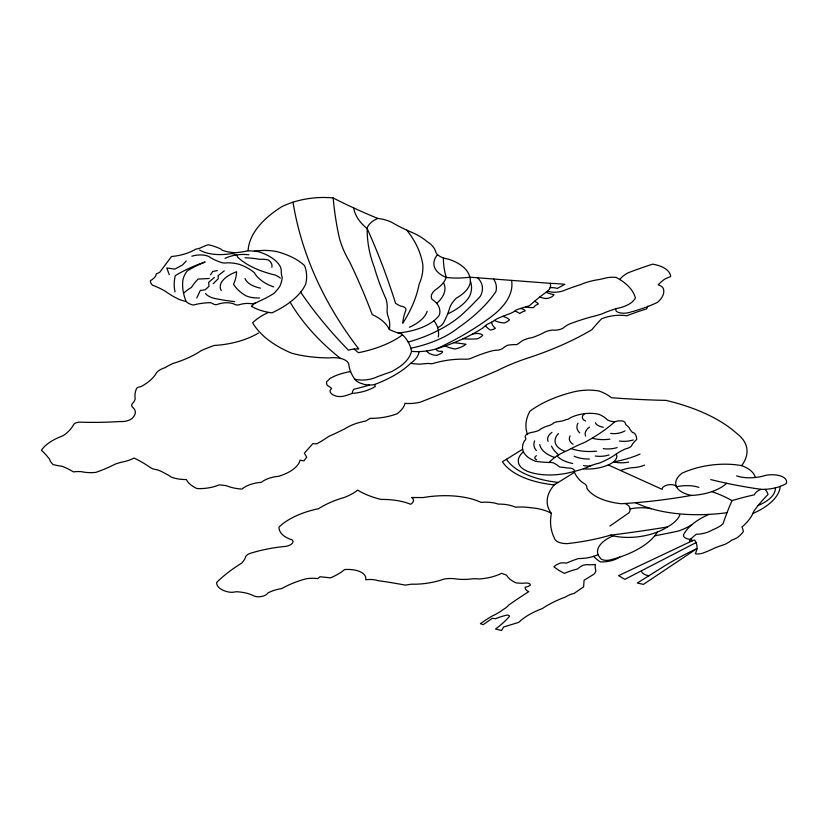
<?xml version="1.0" encoding="UTF-8"?>
<svg xmlns="http://www.w3.org/2000/svg" width="828" height="828" viewBox="0 0 828 828"><rect width="100%" height="100%" fill="white"/><g stroke="black" fill="none" stroke-linecap="round" stroke-linejoin="round"><path stroke-width="1.24" d="M647.858 306.132L646.606 308.916A161.098 77.863 -7.5 0 0 626.744 315.789A25.037 12.099 -7.5 0 0 601.511 318.842A319.784 154.546 -7.5 0 0 591.896 329.689A220.797 106.708 -7.5 0 1 529.63 357.448A138.007 66.695 -7.5 0 0 497.307 370.633A1800.082 869.949 -7.5 0 1 420.386 402.149A23.733 11.468 -7.5 0 1 405.016 403.35A40.965 19.8 -7.5 0 1 397.119 413.731A37.498 18.123 -7.5 0 1 370.095 418.357L365.748 421.048A36.411 17.595 -7.5 0 0 344.862 428.78A241.279 116.603 -7.5 0 1 328.716 436.418A116.034 56.076 -7.5 0 1 316.824 443.798L312.777 443.694L304.352 453.216L306.743 457.211L303.876 460.896L300.036 460.182A35.169 16.995 -7.5 0 1 278.715 476.286A20.648 9.977 -7.5 0 0 268.872 478.346A21.166 10.226 -7.5 0 0 261.286 482.341A21.052 10.174 -7.5 0 0 241.993 489.069A36.463 17.626 -7.5 0 1 226.831 485.85A34.238 16.55 -7.5 0 0 219.172 484.887A26.01 12.565 -7.5 0 1 196.836 488.51A49.142 23.743 -7.5 0 1 186.31 479.547A28.514 13.776 -7.5 0 1 170.941 476.928A51.181 24.736 -7.5 0 0 165.269 473.544A58.126 28.09 -7.5 0 0 157.196 469.735A13.745 6.645 -7.5 0 1 150.913 467.923A195.211 94.34 -7.5 0 0 134.167 458.07A26.962 13.031 -7.5 0 1 122.492 462.014A27.117 13.103 -7.5 0 0 114.823 464.301A96.7 46.73 -7.5 0 1 95.8 472.395A26.33 12.72 -7.5 0 1 81.372 471.66A20.172 9.75 -7.5 0 0 73.371 471.888A95.158 45.985 -7.5 0 0 62.131 466.278A57.784 27.924 -7.5 0 1 53.189 464.611A41.69 20.151 -7.5 0 1 50.073 460.772A18.972 9.17 -7.5 0 0 48.231 457.584A141.588 68.424 -7.5 0 0 41.4 450.266A45.85 22.159 -7.5 0 1 59.688 437.06A13.683 6.614 -7.5 0 0 65.07 434.338A56.2 27.158 -7.5 0 0 73.702 424.443A5.434 2.629 -7.5 0 1 79.726 422.145A205.737 99.432 -7.5 0 0 119.967 421.504A10.102 4.885 -7.5 0 0 131.714 418.74A23.256 11.24 -7.5 0 0 133.298 407.862A9.812 4.74 -7.5 0 1 132.221 403.785A27.086 13.093 -7.5 0 0 135.202 398.837A70.121 33.886 -7.5 0 1 136.423 388.798A4.109 1.987 -7.5 0 1 140.812 386.686A51.916 25.088 -7.5 0 0 156.399 372.89A16.757 8.094 -7.5 0 1 165.321 367.56A41.71 20.162 -7.5 0 1 173.166 363.399A73.185 35.366 -7.5 0 0 201.235 350.606A111.677 53.965 -7.5 0 1 214.193 345.452A54.814 26.496 -7.5 0 0 258.46 333.042M196.774 297.956L200.324 290.442L205.147 289.79L208.956 286.364L208.697 282.276L214.328 277.504M210.55 274.751L212.682 271.522L217.278 270.58M186.207 260.986L182.646 264.898L174.874 269.09L166.759 267.961L169.295 274.668M213.231 283.704L218.209 278.705L218.219 275.517L224.274 270.901M609.967 526.008L629.032 512.749A20.089 9.708 -7.5 0 0 625.099 503.486M522.654 449.221L502.441 461.765A92.777 44.836 -7.5 0 0 554.18 484.918L573.825 472.726M696.058 542.599L624.85 579.362L618.599 575.636L692.653 540.622M209.308 278.498L198.13 279.067A92.312 44.608 -7.5 0 0 191.465 287.451A52.713 25.471 -7.5 0 0 183.537 293.205M550.175 287.595A16.043 7.752 -7.5 0 1 557.347 288.423L564.862 284.294A138.297 66.84 -7.5 0 0 550.134 283.331L469.776 277.194A48.521 23.453 -7.5 0 1 446.22 277.432A46.741 22.594 -7.5 0 1 435.331 289.872A22.956 11.095 -7.5 0 0 432.04 299.363A49.131 23.743 -7.5 0 1 439.378 315.033A42.228 20.41 -7.5 0 1 398.061 332.928M608.269 464.932L662.141 489.338A7.348 3.55 -7.5 0 1 668.486 484.794A7.348 3.55 -7.5 0 1 676.621 486.978M354.208 349.054L358.431 352.697A73.671 35.604 -7.5 0 0 402.594 334.791M419.134 351.6A40.562 19.603 -7.5 0 1 410.667 363.347A95.158 45.985 -7.5 0 1 374.711 384.451L375.312 386.479A29.311 14.169 -7.5 0 1 352.324 393.393A82.531 39.889 -7.5 0 1 346.094 395.505A9.315 4.502 -7.5 0 1 335.112 395.763A15.277 7.38 -7.5 0 1 330.01 390.619A23.536 11.375 -7.5 0 1 331.635 388.498A40.748 19.696 -7.5 0 0 327.391 385.455A18.288 8.839 -7.5 0 1 326.739 381.46A14.811 7.152 -7.5 0 0 329.596 378.727A35.407 17.119 -7.5 0 1 350.586 371.575M268.148 312.539A56.511 27.314 -7.5 0 0 252.623 322.754A167.225 80.813 -7.5 0 0 291.466 353.121A93.636 45.25 -7.5 0 0 329.213 357.903A19.468 9.408 -7.5 0 1 348.733 363.937A120.174 58.084 -7.5 0 0 354.891 379.234A19.365 9.356 -7.5 0 0 368.822 379.472A20.524 9.926 -7.5 0 0 377.257 376.792A296.207 143.151 -7.5 0 1 391.282 371.762A77.19 37.301 -7.5 0 0 401.404 365.479A58.695 28.359 -7.5 0 0 411.526 351.362A109.13 52.744 -7.5 0 0 401.715 333.932A63.456 30.667 -7.5 0 1 389.315 329.472A95.437 46.12 -7.5 0 0 388.249 316.969A79.995 38.657 -7.5 0 1 387.1 309.879A117.628 56.853 -7.5 0 0 386.076 299.167A951.921 460.047 -7.5 0 1 374.163 266.833A440.248 212.765 -7.5 0 1 367.177 228.59A114.285 55.238 -7.5 0 1 353.68 207.931M389.315 329.472A75.483 36.484 -7.5 0 0 372.217 314.578A2497.672 1207.079 -7.5 0 0 349.426 261.42A356.733 172.4 -7.5 0 1 339.045 236.642A1355.591 655.134 -7.5 0 1 333.166 197.975A50.653 24.478 -7.5 0 0 281.748 206.721A126.974 61.365 -7.5 0 0 248.121 250.78A51.874 25.068 -7.5 0 1 235.835 252.685A30.543 14.759 -7.5 0 1 222.08 250.18A11.716 5.661 -7.5 0 0 218.623 248.079A47.62 23.018 -7.5 0 0 208.252 244.746A39.413 19.054 -7.5 0 0 200.21 248.048A12.296 5.941 -7.5 0 1 195.625 249.187A31.971 15.453 -7.5 0 1 171.541 256.494L159.628 272.391A21.207 10.246 -7.5 0 1 156.337 273.799A18.992 9.18 -7.5 0 1 150.417 280.661A20.483 9.895 -7.5 0 0 152.611 285.246A104.038 50.28 -7.5 0 1 165.91 291.632A130.369 63 -7.5 0 0 178.879 299.301A52.795 25.513 -7.5 0 0 186.207 301.547A20.483 9.895 -7.5 0 0 193.193 305.066A34.859 16.839 -7.5 0 1 210.395 302.665A22.491 10.867 -7.5 0 1 214.317 304.476A5.517 2.67 -7.5 0 0 216.864 304.601A13.683 6.614 -7.5 0 1 235.276 304.642A3.829 1.853 -7.5 0 0 238.981 304.828A13.61 6.572 -7.5 0 1 251.722 303.772A7.794 3.767 -7.5 0 0 258.15 301.692A85.864 41.503 -7.5 0 0 274.13 293.257A105.404 50.943 -7.5 0 0 279.823 286.322A104.421 50.467 -7.5 0 0 282.234 277.39A64.688 31.257 -7.5 0 1 281.251 271.843A42.611 20.596 -7.5 0 0 279.108 264.681A68.631 33.172 -7.5 0 0 258.833 251.784A42.145 20.369 -7.5 0 0 248.121 250.78M443.446 282.596A53.437 25.823 -7.5 0 1 436.666 303.369M340.422 358.389A579.403 280.009 -7.5 0 1 290.121 302.137M437.639 327.64A16.539 7.99 -7.5 0 0 444.036 321.719A229.149 110.745 -7.5 0 0 449.563 308.347A57.649 27.862 -7.5 0 1 456.352 298.111A44.95 21.725 -7.5 0 0 469.776 277.194A63.746 30.812 -7.5 0 0 448.434 259.143A24.83 11.996 -7.5 0 1 435.89 252.436A52.692 25.471 -7.5 0 0 427.134 241.652A98.563 47.631 -7.5 0 0 410.936 231.995A241.828 116.872 -7.5 0 1 391.861 222.401A39.371 19.034 -7.5 0 0 377.754 218.406A771.116 372.662 -7.5 0 1 333.166 197.975M433.903 320.757A81.444 39.361 -7.5 0 1 438.281 336.996M470.387 281.158A77.139 37.281 -7.5 0 1 469.962 295.337A60.454 29.218 -7.5 0 1 447.637 313.926M443.363 257.922A300.947 145.438 -7.5 0 0 446.22 277.432A44.805 21.652 -7.5 0 1 437.515 254.6M377.754 218.406A25.782 12.461 -7.5 0 0 367.177 228.59A2672.256 1291.452 -7.5 0 1 395.525 303.234A44.878 21.683 -7.5 0 0 400.649 306.081A9.015 4.357 -7.5 0 1 405.865 310.293A152.828 73.858 -7.5 0 0 402.781 323.21A339.604 164.13 -7.5 0 0 419.082 284.346A153.604 74.241 -7.5 0 0 422.777 264.318A282.534 136.548 -7.5 0 0 406.786 230.153M427.134 311.287A43.874 21.197 -7.5 0 1 409.394 327.257M477.673 277.794A57.329 27.707 -7.5 0 1 480.271 296.383A505.008 244.063 -7.5 0 1 462.303 314.278A114.719 55.445 -7.5 0 1 437.194 330.931A97.766 47.248 -7.5 0 1 408.204 342.057M493.55 279.005A61.696 29.818 -7.5 0 1 495.879 291.653A221.324 106.967 -7.5 0 1 458.205 327.816A78.412 37.891 -7.5 0 1 410.833 348.226M511.58 280.381A102.506 49.535 -7.5 0 1 489.741 317.817A273.582 132.221 -7.5 0 1 436.408 348.93M411.526 351.362A33.782 16.332 -7.5 0 0 438.519 348.195A128.92 62.307 -7.5 0 0 483.159 327.753A38.574 18.64 -7.5 0 1 487.35 324.255A59.357 28.69 -7.5 0 0 493.177 321.347A34.486 16.663 -7.5 0 1 497.079 318.749A120.619 58.291 -7.5 0 1 509.313 313.822A15.421 7.452 -7.5 0 0 516.134 309.941A161.139 77.873 -7.5 0 1 529.465 305.739A227.534 109.969 -7.5 0 1 547.732 291.114A22.594 10.919 -7.5 0 0 550.134 283.331M293.009 202.198A1255.9 606.955 -7.5 0 0 358.772 349.002A13.993 6.759 -7.5 0 0 348.453 350.192A1255.61 606.81 -7.5 0 1 300.657 292.139M546.169 292.232A24.074 11.633 -7.5 0 0 554.025 294.571A13.445 6.5 -7.5 0 1 551.696 296.9A9.305 4.502 -7.5 0 1 546.149 298.566A24.757 11.965 -7.5 0 1 539.742 297.055M534.484 301.32A16.415 7.928 -7.5 0 1 538.366 303.938A11.074 5.351 -7.5 0 0 533.646 307.571A16.032 7.752 -7.5 0 1 525.656 306.867M520.543 308.471A9.657 4.668 -7.5 0 1 525.2 310.873A11.923 5.765 -7.5 0 0 519.715 313.564A17.512 8.466 -7.5 0 0 514.768 311.1M502.751 316.337A19.81 9.574 -7.5 0 1 509.51 319.898A14.459 6.986 -7.5 0 1 504.231 323.003A23.484 11.344 -7.5 0 1 494.399 320.457M491.542 322.227A34.103 16.488 -7.5 0 0 495.382 328.312A8.176 3.954 -7.5 0 1 490.362 330.01A34.051 16.456 -7.5 0 1 485.508 325.632M472.322 334.181A7.783 3.757 -7.5 0 1 482.745 335.278A15.515 7.493 -7.5 0 1 477.321 338.828A51.036 24.664 -7.5 0 1 463.1 338.766M453.951 342.699A135.751 65.609 -7.5 0 1 465.998 344.251A19.789 9.563 -7.5 0 1 455.172 349.023A36.867 17.812 -7.5 0 1 445.185 345.98M436.428 348.857A5.144 2.484 -7.5 0 0 442.235 351.207A3.55 1.718 -7.5 0 1 441.986 352.78A13.362 6.458 -7.5 0 1 436.677 355.367A15.691 7.576 -7.5 0 1 426.699 350.958M547.732 291.114A13.527 6.541 -7.5 0 0 565.617 289.852A135.161 65.319 -7.5 0 1 580.231 284.76A39.485 19.085 -7.5 0 1 595.104 280.206A45.623 22.046 -7.5 0 0 605.93 277.939A16.601 8.021 -7.5 0 1 616.167 277.442A95.334 46.078 -7.5 0 1 635.397 297.811A23.091 11.157 -7.5 0 1 616.705 308.482A70.411 34.031 -7.5 0 0 601.884 313.936A75.793 36.629 -7.5 0 1 591.565 316.824A135.792 65.629 -7.5 0 0 570.109 323.769A22.325 10.795 -7.5 0 0 563.123 328.167A9.801 4.74 -7.5 0 1 552.504 330.072A12.824 6.2 -7.5 0 0 544.037 332.525A49.121 23.743 -7.5 0 1 531.99 337.658A16.291 7.876 -7.5 0 0 520.367 342.067A14.832 7.162 -7.5 0 1 516.568 344.655A20.71 10.008 -7.5 0 0 507.74 345.224A15.722 7.597 -7.5 0 0 502.875 348.35A11.043 5.341 -7.5 0 1 498.249 350.182A11.882 5.744 -7.5 0 0 491.76 350.927A91.773 44.35 -7.5 0 0 470.314 358.617A8.86 4.285 -7.5 0 1 464.518 359.176A50.487 24.395 -7.5 0 0 433.065 363.482A5.475 2.65 -7.5 0 1 428.635 363.43A48.728 23.546 -7.5 0 0 420.282 364.165A45.209 21.849 -7.5 0 1 410.667 363.347M273.726 286.923A60.04 29.021 -7.5 0 1 261.482 280.506A61.438 29.694 -7.5 0 1 254.434 272.774A74.261 35.883 -7.5 0 0 239.747 264.484A31.122 15.039 -7.5 0 0 227.793 262.776A8.383 4.057 -7.5 0 1 222.07 262.714A63.694 30.781 -7.5 0 1 208.998 256.608A14.676 7.09 -7.5 0 0 191.837 256.214M271.863 267.268A24.923 12.047 -7.5 0 0 268.448 260.044A14.625 7.069 -7.5 0 0 259.951 259.371A57.846 27.955 -7.5 0 0 245.036 257.798M280.371 278.125A36.391 17.585 -7.5 0 0 275.103 275.031A111.863 54.058 -7.5 0 1 237.595 257.115A9.429 4.554 -7.5 0 0 231.654 253.575A33.182 16.032 -7.5 0 1 199.703 250.056M224.978 258.367A23.112 11.168 -7.5 0 1 248.866 254.786M259.392 297.945A21.383 10.329 -7.5 0 1 245.492 295.534A82.251 39.754 -7.5 0 1 233.579 284.242A127.119 61.438 -7.5 0 0 236.601 271.75A31.174 15.07 -7.5 0 0 221.283 290.607M260.478 288.144A34.59 16.715 -7.5 0 1 245.067 278.591M234.666 301.62A143.679 69.438 -7.5 0 1 213.5 298.194A24.757 11.965 -7.5 0 1 205.592 293.547M186.207 301.547A181.829 87.871 -7.5 0 1 182.667 282.089A65.722 31.764 -7.5 0 1 187.056 271.077A83.68 40.437 -7.5 0 1 205.106 262A109.213 52.785 -7.5 0 0 175.277 275.631A149.04 72.026 -7.5 0 0 175.029 291.922M254.424 251.163A35.821 17.316 -7.5 0 1 282.845 253.44A91.649 44.288 -7.5 0 1 304.559 265.653A126.115 60.951 -7.5 0 1 305.708 284.056A90.521 43.749 -7.5 0 1 271.967 312.86A52.495 25.368 -7.5 0 1 251.453 306.267A26.03 12.586 -7.5 0 1 255.252 303.089M354.891 379.234A20.721 10.019 -7.5 0 0 362.405 383.778A12.948 6.251 -7.5 0 0 369.485 384.979A7.659 3.705 -7.5 0 0 374.711 384.451M369.485 384.979A135.212 65.35 -7.5 0 1 353.825 389.264A19.706 9.522 -7.5 0 0 352.324 393.393M616.125 308.647A7.669 3.705 -7.5 0 0 617.874 312.197A10.888 5.258 -7.5 0 0 631.153 311.918A91.742 44.339 -7.5 0 0 657.38 302.427A39.144 18.92 -7.5 0 0 663.549 289.22A15.308 7.4 -7.5 0 0 658.146 284.853A67.937 32.83 -7.5 0 1 664.335 279.378A25.989 12.555 -7.5 0 1 670.69 276.593A35.014 16.922 -7.5 0 0 652.65 264.153A281.241 135.916 -7.5 0 0 628.235 272.754A30.884 14.925 -7.5 0 0 619.768 279.491M593.614 556.333A70.866 34.248 -7.5 0 0 600.372 561.912A18.941 9.149 -7.5 0 0 619.717 557.109M654.72 535.82A398.899 192.779 -7.5 0 0 678.474 531.007A44.091 21.311 -7.5 0 0 691.897 524.652M585.665 436.139A21.59 10.433 -7.5 0 1 589.526 427.072M633.254 439.968A15.825 7.649 -7.5 0 1 619.437 440.993M609.087 454.976A15.825 7.649 -7.5 0 1 595.27 455.99M591.565 465.45A7.887 3.809 -7.5 0 1 583.461 465.46M536.699 459.799A6.024 2.908 -7.5 0 1 536.44 455.679M585.427 420.986A12.368 5.982 -7.5 0 1 584.496 413.679M617.15 447.586A15.825 7.649 -7.5 0 1 603.333 448.61M603.333 427.269A16.136 7.794 -7.5 0 1 595.373 422.725M589.37 459.054A27.862 13.465 -7.5 0 1 574.135 456.218M624.964 430.881A12.016 5.806 -7.5 0 1 610.65 433.396M609.977 439.15A25.596 12.368 -7.5 0 1 592.165 438.167M596.553 451.188A37.788 18.268 -7.5 0 1 571.144 448.59M572.665 463.494A39.568 19.127 -7.5 0 1 557.006 455.907M573.09 444.263A21.59 10.433 -7.5 0 1 570.057 435.921M548.105 441.396A21.59 10.433 -7.5 0 1 551.965 432.33M579.755 432.858A29.29 14.159 -7.5 0 1 577.975 423.149M536.42 450.577A35.79 17.295 -7.5 0 1 534.629 440.869M564.789 451.26A32.675 15.794 -7.5 0 1 558.393 433.53M558.714 454.851A73.609 35.573 -7.5 0 1 551.5 446.106M554.75 457.47A45.012 21.756 -7.5 0 1 539.732 444.522M558.217 482.413A92.777 44.836 -7.5 0 1 506.477 459.261M644.526 465.098A16.922 8.176 -7.5 0 1 631.909 467.706A24.768 11.965 -7.5 0 0 620.555 470.501M628.711 462.086A18.185 8.787 -7.5 0 1 613.931 461.869M640.054 454.096A65.712 31.754 -7.5 0 1 613.413 461.952M574.466 471.774A8.249 3.985 -7.5 0 0 570.513 468.11A22.418 10.836 -7.5 0 1 566.269 467.861A13.258 6.407 -7.5 0 0 561.995 467.282A4.461 2.153 -7.5 0 1 559.066 466.547A46.109 22.284 -7.5 0 0 553.414 462.914A6.117 2.95 -7.5 0 0 549.181 462.5A75.69 36.577 -7.5 0 1 535.706 461.331A43.563 21.052 -7.5 0 1 524.59 440.682A6.696 3.24 -7.5 0 0 525.79 438.229A7.628 3.685 -7.5 0 1 531.193 432.495A16.86 8.145 -7.5 0 0 538.987 430.332A19.644 9.491 -7.5 0 1 549.388 425.457A10.609 5.123 -7.5 0 0 553.611 422.984A8.435 4.078 -7.5 0 1 558.796 421.483A9.605 4.637 -7.5 0 0 565.803 419.682A5.082 2.453 -7.5 0 0 568.795 418.844A11.375 5.496 -7.5 0 1 571.9 417.084A23.298 11.261 -7.5 0 1 598.841 414.31A42.083 20.338 -7.5 0 1 607.307 419.765A13.207 6.386 -7.5 0 0 614.831 421.742A8.415 4.068 -7.5 0 1 622.977 421.09A9.657 4.668 -7.5 0 1 625.554 424.412A58.736 28.39 -7.5 0 1 629.156 427.786A49.939 24.136 -7.5 0 0 632.675 432.578A4.637 2.236 -7.5 0 1 635.138 434.11A37.384 18.061 -7.5 0 1 636.66 439.461A46.068 22.263 -7.5 0 0 631.319 446.168A8.249 3.985 -7.5 0 1 625.72 448.797A46.192 22.325 -7.5 0 0 616.218 454.013A19.21 9.284 -7.5 0 1 607.597 465.212A26.434 12.772 -7.5 0 1 583.326 468.803M616.218 454.013A63.342 30.615 -7.5 0 1 599.503 463.038A30.708 14.842 -7.5 0 0 588.718 466.671A41.917 20.255 -7.5 0 1 574.56 471.277A43.16 20.855 -7.5 0 1 527.86 471.463A33.596 16.239 -7.5 0 1 523.431 451.705M549.181 462.5A49.721 24.033 -7.5 0 1 567.77 450.391A110.186 53.251 -7.5 0 1 584.402 442.535A161.129 77.873 -7.5 0 0 614.831 421.742M648.852 575.802A15.37 7.431 -7.5 0 1 641.462 571.403M775.391 487.837A37.612 18.175 -7.5 0 1 758.148 505.484M780.224 486.253A63.58 30.729 -7.5 0 1 752.859 513.505M764.937 489.348A39.961 19.313 -7.5 0 1 768.032 494.492A233.165 112.68 -7.5 0 0 753.708 511.445A80.192 38.761 -7.5 0 1 741.971 527.012A67.824 32.778 -7.5 0 1 743.327 531.628A51.015 24.654 -7.5 0 1 738.131 537.03A18.661 9.015 -7.5 0 1 731.641 540.135A29.084 14.055 -7.5 0 1 724.562 544.534A57.215 27.655 -7.5 0 0 714.305 548.208A80.212 38.761 -7.5 0 1 702.548 553.228A8.446 4.078 -7.5 0 1 695.261 553.766A49.318 23.836 -7.5 0 0 694.63 540.063L690.024 541.357L689.476 540.342A127.802 61.758 -7.5 0 1 696.203 534.267A17.968 8.684 -7.5 0 0 712.494 529.848A28.742 13.89 -7.5 0 0 723.01 523.793A944.075 456.249 -7.5 0 1 731.983 500.64A153.076 73.982 -7.5 0 1 754.349 494.823A14.583 7.048 -7.5 0 1 761.025 489.307M711.79 491.646A137.665 66.53 -7.5 0 1 731.983 500.64M691.784 539.38A10.309 4.978 -7.5 0 1 683.462 535.043A63.114 30.501 -7.5 0 1 708.985 514.385M630.087 508.92A28.618 13.828 -7.5 0 1 651.481 508.754M727.025 512.708A109.969 53.147 -7.5 0 1 635.552 502.71M679.84 514.944A40.727 19.686 -7.5 0 1 667.327 526.991A41.535 20.069 -7.5 0 1 610.536 535.157A124.355 60.102 -7.5 0 1 567.025 543.634A16.043 7.752 -7.5 0 1 554.377 538.179A159.038 76.859 -7.5 0 1 551.407 513.412A78.225 37.809 -7.5 0 1 554.791 484.214M667.327 526.991A697.994 337.327 -7.5 0 1 610.536 535.157M657.37 532.042A72.264 34.921 -7.5 0 1 612.058 559.407A8.208 3.964 -7.5 0 1 600.114 557.793A34.859 16.85 -7.5 0 1 613.186 535.851M551.407 513.412A44.474 21.497 -7.5 0 0 530.686 507.73A39.133 18.909 -7.5 0 0 515.502 507.181A30.522 14.749 -7.5 0 0 498.259 504.097A25.979 12.555 -7.5 0 0 481.109 502.389A65.164 31.495 -7.5 0 0 423.036 497.566L411.661 497.504A11.292 5.454 -7.5 0 1 410.667 504.293A54.638 26.403 -7.5 0 0 381.004 499.429A95.944 46.368 -7.5 0 1 357.686 490.135A43.284 20.917 -7.5 0 1 344.407 497.421A66.509 32.137 -7.5 0 0 318.594 508.702A59.885 28.939 -7.5 0 0 279.015 527.094A37.115 17.937 -7.5 0 0 292.129 539.866A8.415 4.068 -7.5 0 1 286.374 546.294A86.536 41.814 -7.5 0 0 250.812 553.166A8.911 4.306 -7.5 0 0 245.398 557.472A33.472 16.177 -7.5 0 1 241.497 563.226A168.798 81.579 -7.5 0 0 216.646 582.457A25.668 12.41 -7.5 0 0 227.648 591.782A9.274 4.482 -7.5 0 0 236.166 591.72A35.149 16.984 -7.5 0 1 253.461 595.715A8.218 3.974 -7.5 0 0 261.607 596.47A8.218 3.974 -7.5 0 0 267.972 592.889A27.169 13.134 -7.5 0 1 281.903 588.522A66.426 32.106 -7.5 0 1 305.925 578.834A19.375 9.367 -7.5 0 1 317.745 578.627L320.001 576.754L330.486 577.84A47.838 23.122 -7.5 0 0 344.645 569.529A22.905 11.064 -7.5 0 1 365.655 579.776A16.767 8.104 -7.5 0 1 378.013 580.656A380.238 183.764 -7.5 0 1 405.285 585.117L411.392 584.185A46.006 22.232 -7.5 0 0 444.212 579.01A20.358 9.843 -7.5 0 1 454.613 578.731A32.623 15.763 -7.5 0 0 472.54 578.803A16.581 8.011 -7.5 0 1 478.284 578.969A30.45 14.718 -7.5 0 0 501.53 573.328L506.529 575.129A43.015 20.793 -7.5 0 0 515.947 582.819A21.331 10.309 -7.5 0 0 525.397 583.047A5.165 2.494 -7.5 0 1 530.406 585.013A7.555 3.654 -7.5 0 1 525.159 587.259A12.793 6.179 -7.5 0 0 528.802 591.596A545.745 263.749 -7.5 0 0 508.734 605.061A23.629 11.416 -7.5 0 1 503.445 609.367A51.17 24.736 -7.5 0 1 492.06 616.094A161.108 77.863 -7.5 0 0 480.395 623.67L483.159 624.664L492.37 618.278L495.434 618.744A51.357 24.819 -7.5 0 1 506.332 615.183A2.908 1.408 -7.5 0 1 509.448 616.467A130.006 62.825 -7.5 0 1 495.568 628.98L501.561 630.501L503.703 626.972L518.752 622.366A59.937 28.97 -7.5 0 1 542.34 608.57A80.026 38.678 -7.5 0 1 565.71 596.936A16.374 7.907 -7.5 0 1 574.094 593.417L583.626 586.824L584.061 580.293L591.368 575.76A12.027 5.806 -7.5 0 0 595.725 570.006A46.202 22.325 -7.5 0 1 595.384 564.468A22.967 11.095 -7.5 0 1 587.642 564.706A6.2 2.991 -7.5 0 0 582.467 565.545A30.543 14.759 -7.5 0 0 577.458 569.002A44.774 21.642 -7.5 0 0 564.417 573.369A94.899 45.861 -7.5 0 1 553.88 566.714A16.322 7.887 -7.5 0 1 560.732 562.968A11.664 5.63 -7.5 0 1 566.466 563.133A71.777 34.683 -7.5 0 1 578.493 558.538A23.701 11.457 -7.5 0 0 598.075 554.605M726.663 483.273A35.821 17.316 -7.5 0 1 691.411 495.413A293.454 141.816 -7.5 0 1 621.362 503.724A60.744 29.353 -7.5 0 1 586.773 488.127A15.515 7.493 -7.5 0 0 582.633 482.61A76.487 36.96 -7.5 0 1 574.404 472.043M691.411 495.413A32.965 15.929 -7.5 0 1 681.972 473.223A54.337 26.258 -7.5 0 1 741.64 465.646A44.888 21.694 -7.5 0 1 755.126 476.762M710.786 479.578A350.523 169.398 -7.5 0 0 761.594 489.379A26.227 12.679 -7.5 0 0 786.321 483.531A18.154 8.777 -7.5 0 0 765.921 475.293A27.645 13.362 -7.5 0 1 736.599 475.903M741.64 465.646A77.573 37.488 -7.5 0 0 736.796 433.479A216.408 104.587 -7.5 0 0 666.064 400.39A552.866 267.185 -7.5 0 1 611.437 397.709A61.934 29.932 -7.5 0 0 599.182 391.054A32.551 15.732 -7.5 0 0 571.796 392.368A85.212 41.183 -7.5 0 0 529.879 411.268A106.067 51.264 -7.5 0 0 527.55 434.586M676.517 486.719A25.575 12.358 -7.5 0 1 698.956 487.392M696.938 548.591L643.439 584.382L637.332 583.026L663.445 566.642A259.392 125.359 -7.5 0 1 696.938 548.591"/></g></svg>
